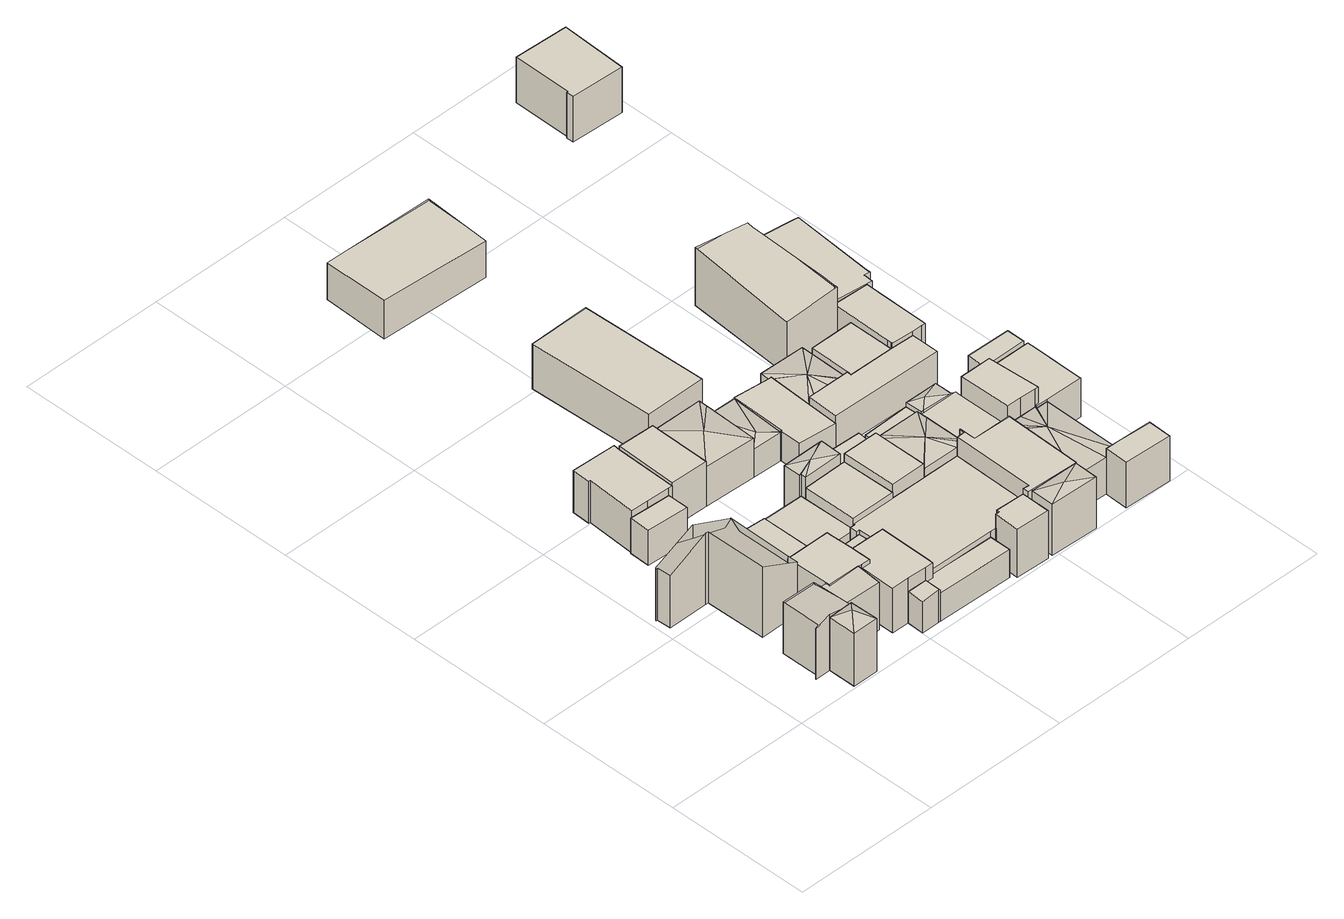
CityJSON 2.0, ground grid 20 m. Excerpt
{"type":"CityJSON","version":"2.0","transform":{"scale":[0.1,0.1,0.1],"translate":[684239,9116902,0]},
"CityObjects":{
"building1":{"type":"Building","attributes":{"Building Type":"Residential","Roof Shape":"hip","Roof Material":"Concrete Glazed Tile","Roof Material Code":"1","Roof Direction":"west","Building Height":7.75,"Roof Slope":25.9,"Footprint Area":13.47,"Solar PV Capacity Low":1.69,"Solar PV Capacity High":2.21,"Solar Annual Energy Low":2431,"Solar Annual Energy High":3204,"Suitable PV Area":10.07},"geometry":[{"type":"MultiSurface","lod":"2.2","boundaries":[[[0,1,2,3]],[[3,2,4,5]],[[2,1,6,4]],[[1,0,7,6]],[[0,3,5,7]],[[5,4,8]],[[4,6,8]],[[6,7,8]],[[7,5,8]]]}]},
"building2":{"type":"Building","attributes":{"Building Type":"Residential","Roof Shape":"gable","Roof Material":"Concrete Glazed Tile","Roof Material Code":"1","Roof Direction":"west","Building Height":7.28,"Roof Slope":25.2,"Footprint Area":27.77,"Solar PV Capacity Low":3.48,"Solar PV Capacity High":4.57,"Solar Annual Energy Low":5014,"Solar Annual Energy High":6608,"Suitable PV Area":20.76},"geometry":[{"type":"MultiSurface","lod":"2.2","boundaries":[[[9,10,11,12,0,3,13,14,15]],[[15,14,16,17]],[[14,13,18,16]],[[13,3,19,18]],[[3,0,20,19]],[[0,12,21,20]],[[12,11,22,21]],[[11,10,23,22]],[[10,9,24,23]],[[9,15,17,24]],[[17,16,18,19,20,21,22,23,24]]]}]},
"building3":{"type":"Building","attributes":{"Building Type":"Residential","Roof Shape":"gable","Roof Material":"Concrete Glazed Tile","Roof Material Code":"1","Roof Direction":"west","Building Height":7.53,"Roof Slope":31.6,"Footprint Area":69.3,"Solar PV Capacity Low":8.68,"Solar PV Capacity High":11.4,"Solar Annual Energy Low":12512,"Solar Annual Energy High":16490,"Suitable PV Area":51.81},"geometry":[{"type":"MultiSurface","lod":"2.2","boundaries":[[[25,26,27,28,29,30,31,32,33,34,35,36,37]],[[37,36,38,39]],[[36,35,40,38]],[[35,34,41,40]],[[34,42,41]],[[34,33,43,42]],[[33,32,44,43]],[[32,31,45,44]],[[31,30,46,45]],[[30,29,47,46]],[[29,28,48,47]],[[28,27,49,48]],[[27,26,50,49]],[[26,25,51,50]],[[25,37,39,51]],[[39,38,40,41,42,43,44,45,46,47,48,49,50,51]]]}]},
"building4":{"type":"Building","attributes":{"Building Type":"Residential","Roof Shape":"gable","Roof Material":"Concrete Glazed Tile","Roof Material Code":"1","Roof Direction":"west","Building Height":6.89,"Roof Slope":32.6,"Footprint Area":18.65,"Solar PV Capacity Low":2.34,"Solar PV Capacity High":3.07,"Solar Annual Energy Low":3368,"Solar Annual Energy High":4439,"Suitable PV Area":13.94},"geometry":[{"type":"MultiSurface","lod":"2.2","boundaries":[[[52,53,54,14,13,55]],[[55,13,56,57]],[[13,14,58,56]],[[14,54,59,58]],[[54,53,60,59]],[[53,52,61,60]],[[52,55,57,61]],[[57,56,58,59,60,61]]]}]},
"building5":{"type":"Building","attributes":{"Building Type":"Residential","Roof Shape":"shed","Roof Material":"Concrete Glazed Tile","Roof Material Code":"1","Roof Direction":"west","Building Height":7,"Roof Slope":10.7,"Footprint Area":39.81,"Solar PV Capacity Low":4.98,"Solar PV Capacity High":6.55,"Solar Annual Energy Low":7187,"Solar Annual Energy High":9472,"Suitable PV Area":29.76},"geometry":[{"type":"MultiSurface","lod":"2.2","boundaries":[[[54,53,52,62,63,64,65,66,25]],[[25,66,67,68]],[[66,65,69,67]],[[65,64,70,69]],[[64,63,71,70]],[[63,62,72,71]],[[62,52,73,72]],[[52,53,74,73]],[[53,54,75,74]],[[54,25,68,75]],[[68,67,69,70,71,72,73,74,75]]]}]},
"building6":{"type":"Building","attributes":{"Building Type":"Residential","Roof Shape":"shed","Roof Material":"Concrete Glazed Tile","Roof Material Code":"1","Roof Direction":"west","Building Height":5.03,"Roof Slope":12.8,"Footprint Area":15.96,"Solar PV Capacity Low":2,"Solar PV Capacity High":2.62,"Solar Annual Energy Low":2881,"Solar Annual Energy High":3797,"Suitable PV Area":11.93},"geometry":[{"type":"MultiSurface","lod":"2.2","boundaries":[[[76,77,78,79,80,81]],[[81,80,82,83]],[[80,79,84,82]],[[79,78,85,84]],[[78,77,86,85]],[[77,76,87,86]],[[76,81,83,87]],[[83,82,84,85,86,87]]]}]},
"building7":{"type":"Building","attributes":{"Building Type":"Residential","Roof Shape":"shed","Roof Material":"Concrete Glazed Tile","Roof Material Code":"1","Roof Direction":"west","Building Height":4.54,"Roof Slope":14.4,"Footprint Area":44.93,"Solar PV Capacity Low":5.63,"Solar PV Capacity High":7.39,"Solar Annual Energy Low":8112,"Solar Annual Energy High":10691,"Suitable PV Area":33.59},"geometry":[{"type":"MultiSurface","lod":"2.2","boundaries":[[[26,25,88,89]],[[89,88,90,91]],[[88,25,92,90]],[[25,26,93,92]],[[26,89,91,93]],[[91,90,92,93]]]}]},
"building8":{"type":"Building","attributes":{"Building Type":"Residential","Roof Shape":"flat","Roof Material":"Concrete Glazed Tile","Roof Material Code":"1","Roof Direction":"west","Building Height":6.15,"Roof Slope":7.5,"Footprint Area":56.06,"Solar PV Capacity Low":7.02,"Solar PV Capacity High":9.22,"Solar Annual Energy Low":10122,"Solar Annual Energy High":13340,"Suitable PV Area":41.91},"geometry":[{"type":"MultiSurface","lod":"2.2","boundaries":[[[94,95,78,77,96,76,97,98,99,100]],[[100,99,101,102]],[[99,98,103,101]],[[98,97,104,103]],[[97,76,105,104]],[[76,96,106,105]],[[96,77,107,106]],[[77,78,108,107]],[[78,95,109,108]],[[95,94,110,109]],[[94,100,102,110]],[[102,101,103,104,105,106,107,108,109,110]]]}]},
"building9":{"type":"Building","attributes":{"Building Type":"Residential","Roof Shape":"gable","Roof Material":"Concrete Glazed Tile","Roof Material Code":"1","Roof Direction":"west","Building Height":4.55,"Roof Slope":28.2,"Footprint Area":6.22,"Solar PV Capacity Low":0.78,"Solar PV Capacity High":1.02,"Solar Annual Energy Low":1123,"Solar Annual Energy High":1480,"Suitable PV Area":4.65},"geometry":[{"type":"MultiSurface","lod":"2.2","boundaries":[[[111,112,113,114,115]],[[115,114,116,117]],[[114,113,118,116]],[[113,112,119,118]],[[112,111,120,119]],[[111,115,117,120]],[[117,116,118,119,120]]]}]},
"building10":{"type":"Building","attributes":{"Building Type":"Residential","Roof Shape":"shed","Roof Material":"Clay Tile Shingle","Roof Material Code":"3","Roof Direction":"west","Building Height":6.42,"Roof Slope":10.6,"Footprint Area":45.84,"Solar PV Capacity Low":5.74,"Solar PV Capacity High":7.54,"Solar Annual Energy Low":8277,"Solar Annual Energy High":10908,"Suitable PV Area":34.27},"geometry":[{"type":"MultiSurface","lod":"2.2","boundaries":[[[121,64,63,62,122,112,111,123,124,125]],[[125,124,126,127]],[[124,123,128,126]],[[123,111,129,128]],[[111,112,130,129]],[[112,122,131,130]],[[122,62,132,131]],[[62,63,133,132]],[[63,64,134,133]],[[64,121,135,134]],[[121,125,127,135]],[[127,126,128,129,130,131,132,133,134,135]]]}]},
"building11":{"type":"Building","attributes":{"Building Type":"Residential","Roof Shape":"flat","Roof Material":"Concrete Glazed Tile","Roof Material Code":"1","Roof Direction":"west","Building Height":4.29,"Roof Slope":14.2,"Footprint Area":13.01,"Solar PV Capacity Low":1.63,"Solar PV Capacity High":2.14,"Solar Annual Energy Low":2349,"Solar Annual Energy High":3096,"Suitable PV Area":9.72},"geometry":[{"type":"MultiSurface","lod":"2.2","boundaries":[[[136,65,64,121,137]],[[137,121,138,139]],[[121,64,140,138]],[[64,65,141,140]],[[65,136,142,141]],[[136,137,139,142]],[[139,138,140,141,142]]]}]},
"building12":{"type":"Building","attributes":{"Building Type":"Residential","Roof Shape":"shed","Roof Material":"Concrete Glazed Tile","Roof Material Code":"1","Roof Direction":"west","Building Height":4.13,"Roof Slope":17.9,"Footprint Area":47.49,"Solar PV Capacity Low":5.95,"Solar PV Capacity High":7.81,"Solar Annual Energy Low":8575,"Solar Annual Energy High":11301,"Suitable PV Area":35.5},"geometry":[{"type":"MultiSurface","lod":"2.2","boundaries":[[[143,89,144,145,146,147,148,149]],[[149,148,150,151]],[[148,147,152,150]],[[147,146,153,152]],[[146,145,154,153]],[[145,144,155,154]],[[144,89,156,155]],[[89,143,157,156]],[[143,149,151,157]],[[151,150,152,153,154,155,156,157]]]}]},
"building13":{"type":"Building","attributes":{"Building Type":"Residential","Roof Shape":"gable","Roof Material":"Concrete Glazed Tile","Roof Material Code":"1","Roof Direction":"west","Building Height":6.47,"Roof Slope":29.6,"Footprint Area":42.72,"Solar PV Capacity Low":5.35,"Solar PV Capacity High":7.02,"Solar Annual Energy Low":7712,"Solar Annual Energy High":10164,"Suitable PV Area":31.93},"geometry":[{"type":"MultiSurface","lod":"2.2","boundaries":[[[98,97,158,159]],[[159,158,160,161]],[[158,97,162,160]],[[97,98,163,162]],[[98,159,161,163]],[[161,160,162,163]]]}]},
"building14":{"type":"Building","attributes":{"Building Type":"Residential","Roof Shape":"gable","Roof Material":"Concrete Glazed Tile","Roof Material Code":"1","Roof Direction":"west","Building Height":4.08,"Roof Slope":33.8,"Footprint Area":30.04,"Solar PV Capacity Low":3.76,"Solar PV Capacity High":4.94,"Solar Annual Energy Low":5423,"Solar Annual Energy High":7147,"Suitable PV Area":22.45},"geometry":[{"type":"MultiSurface","lod":"2.2","boundaries":[[[164,165,124,123,111,115]],[[115,111,166,167]],[[111,123,168,166]],[[123,124,169,168]],[[124,165,170,169]],[[165,164,171,170]],[[164,115,167,171]],[[167,166,168,169,170,171]]]}]},
"building15":{"type":"Building","attributes":{"Building Type":"Residential","Roof Shape":"flat","Roof Material":"Concrete Glazed Tile","Roof Material Code":"1","Roof Direction":"west","Building Height":5.66,"Roof Slope":8.6,"Footprint Area":44.75,"Solar PV Capacity Low":5.6,"Solar PV Capacity High":7.36,"Solar Annual Energy Low":8079,"Solar Annual Energy High":10647,"Suitable PV Area":33.45},"geometry":[{"type":"MultiSurface","lod":"2.2","boundaries":[[[172,148,147,173,174]],[[174,173,175,176]],[[173,147,177,175]],[[147,148,178,177]],[[148,172,179,178]],[[172,174,176,179]],[[176,175,177,178,179]]]}]},
"building16":{"type":"Building","attributes":{"Building Type":"Residential","Roof Shape":"hip","Roof Material":"Concrete Glazed Tile","Roof Material Code":"1","Roof Direction":"west","Building Height":5.74,"Roof Slope":20.1,"Footprint Area":61.36,"Solar PV Capacity Low":7.68,"Solar PV Capacity High":10.09,"Solar Annual Energy Low":11077,"Solar Annual Energy High":14599,"Suitable PV Area":45.86},"geometry":[{"type":"MultiSurface","lod":"2.2","boundaries":[[[180,181,159,158,182]],[[182,158,183,184]],[[158,159,185,183]],[[159,181,186,185]],[[181,180,187,186]],[[180,182,184,187]],[[184,183,188]],[[183,185,188]],[[185,186,188]],[[186,187,188]],[[187,184,188]]]}]},
"building17":{"type":"Building","attributes":{"Building Type":"Residential","Roof Shape":"hip","Roof Material":"Concrete Glazed Tile","Roof Material Code":"1","Roof Direction":"west","Building Height":7.19,"Roof Slope":27.6,"Footprint Area":17.4,"Solar PV Capacity Low":2.18,"Solar PV Capacity High":2.86,"Solar Annual Energy Low":3141,"Solar Annual Energy High":4139,"Suitable PV Area":13},"geometry":[{"type":"MultiSurface","lod":"2.2","boundaries":[[[189,190,143,149,148,172,191]],[[191,172,192,193]],[[172,148,194,192]],[[148,149,195,194]],[[149,143,196,195]],[[143,190,197,196]],[[190,189,198,197]],[[189,191,193,198]],[[193,192,199]],[[192,194,199]],[[194,195,199]],[[195,196,199]],[[196,197,199]],[[197,198,199]],[[198,193,199]]]}]},
"building18":{"type":"Building","attributes":{"Building Type":"Residential","Roof Shape":"flat","Roof Material":"Concrete Glazed Tile","Roof Material Code":"1","Roof Direction":"west","Building Height":4.91,"Roof Slope":7,"Footprint Area":182.1,"Solar PV Capacity Low":22.8,"Solar PV Capacity High":29.95,"Solar Annual Energy Low":32878,"Solar Annual Energy High":43330,"Suitable PV Area":136.12},"geometry":[{"type":"MultiSurface","lod":"2.2","boundaries":[[[145,136,137,121,125,124,165,200,201,202,203,204,205,206,207,173,147,146]],[[146,147,208,209]],[[147,173,210,208]],[[173,207,211,210]],[[207,206,212,211]],[[206,205,213,212]],[[205,204,214,213]],[[204,203,215,214]],[[203,202,216,215]],[[202,201,217,216]],[[201,200,218,217]],[[200,165,219,218]],[[165,124,220,219]],[[124,125,221,220]],[[125,121,222,221]],[[121,137,223,222]],[[137,136,224,223]],[[136,145,225,224]],[[145,146,209,225]],[[209,208,210,211,212,213,214,215,216,217,218,219,220,221,222,223,224,225]]]}]},
"building19":{"type":"Building","attributes":{"Building Type":"Residential","Roof Shape":"shed","Roof Material":"Concrete Glazed Tile","Roof Material Code":"1","Roof Direction":"west","Building Height":6.85,"Roof Slope":18.1,"Footprint Area":18.04,"Solar PV Capacity Low":2.26,"Solar PV Capacity High":2.97,"Solar Annual Energy Low":3256,"Solar Annual Energy High":4291,"Suitable PV Area":13.48},"geometry":[{"type":"MultiSurface","lod":"2.2","boundaries":[[[226,203,202,201,200,227,228]],[[228,227,229,230]],[[227,200,231,229]],[[200,201,232,231]],[[201,202,233,232]],[[202,203,234,233]],[[203,226,235,234]],[[226,228,230,235]],[[230,229,231,232,233,234,235]]]}]},
"building20":{"type":"Building","attributes":{"Building Type":"Residential","Roof Shape":"flat","Roof Material":"Concrete Glazed Tile","Roof Material Code":"1","Roof Direction":"west","Building Height":6.93,"Roof Slope":12.4,"Footprint Area":35.18,"Solar PV Capacity Low":4.41,"Solar PV Capacity High":5.79,"Solar Annual Energy Low":6352,"Solar Annual Energy High":8372,"Suitable PV Area":26.3},"geometry":[{"type":"MultiSurface","lod":"2.2","boundaries":[[[174,173,207,236]],[[236,207,237,238]],[[207,173,239,237]],[[173,174,240,239]],[[174,236,238,240]],[[238,237,239,240]]]}]},
"building21":{"type":"Building","attributes":{"Building Type":"Residential","Roof Shape":"hip","Roof Material":"Concrete Glazed Tile","Roof Material Code":"1","Roof Direction":"west","Building Height":4.09,"Roof Slope":24.8,"Footprint Area":32.37,"Solar PV Capacity Low":4.05,"Solar PV Capacity High":5.32,"Solar Annual Energy Low":5845,"Solar Annual Energy High":7703,"Suitable PV Area":24.2},"geometry":[{"type":"MultiSurface","lod":"2.2","boundaries":[[[182,241,242,243,244,180]],[[180,244,245,246]],[[244,243,247,245]],[[243,242,248,247]],[[242,241,249,248]],[[241,182,250,249]],[[182,180,246,250]],[[246,245,251]],[[245,247,251]],[[247,248,251]],[[248,249,251]],[[249,250,251]],[[250,246,251]]]}]},
"building22":{"type":"Building","attributes":{"Building Type":"Residential","Roof Shape":"shed","Roof Material":"Concrete Glazed Tile","Roof Material Code":"1","Roof Direction":"west","Building Height":6.23,"Roof Slope":18.6,"Footprint Area":149.66,"Solar PV Capacity Low":18.74,"Solar PV Capacity High":24.61,"Solar Annual Energy Low":27020,"Solar Annual Energy High":35611,"Suitable PV Area":111.87},"geometry":[{"type":"MultiSurface","lod":"2.2","boundaries":[[[252,253,254,255]],[[255,254,256,257]],[[254,253,258,256]],[[253,252,259,258]],[[252,255,257,259]],[[257,256,258,259]]]}]},
"building23":{"type":"Building","attributes":{"Building Type":"Residential","Roof Shape":"shed","Roof Material":"Concrete Glazed Tile","Roof Material Code":"1","Roof Direction":"west","Building Height":4.19,"Roof Slope":14.9,"Footprint Area":22.64,"Solar PV Capacity Low":2.83,"Solar PV Capacity High":3.72,"Solar Annual Energy Low":4087,"Solar Annual Energy High":5386,"Suitable PV Area":16.92},"geometry":[{"type":"MultiSurface","lod":"2.2","boundaries":[[[260,189,191,172,174,236,261,262,263]],[[263,262,264,265]],[[262,261,266,264]],[[261,236,267,266]],[[236,174,268,267]],[[174,172,269,268]],[[172,191,270,269]],[[191,189,271,270]],[[189,260,272,271]],[[260,263,265,272]],[[265,264,266,267,268,269,270,271,272]]]}]},
"building24":{"type":"Building","attributes":{"Building Type":"Residential","Roof Shape":"shed","Roof Material":"Concrete Glazed Tile","Roof Material Code":"1","Roof Direction":"west","Building Height":4.1,"Roof Slope":19.5,"Footprint Area":56.64,"Solar PV Capacity Low":7.09,"Solar PV Capacity High":9.31,"Solar Annual Energy Low":10226,"Solar Annual Energy High":13477,"Suitable PV Area":42.34},"geometry":[{"type":"MultiSurface","lod":"2.2","boundaries":[[[273,244,242,243,274,275,276,277]],[[277,276,278,279]],[[276,275,280,278]],[[275,274,281,280]],[[274,243,282,281]],[[243,242,283,282]],[[242,244,284,283]],[[244,273,285,284]],[[273,277,279,285]],[[279,278,280,281,282,283,284,285]]]}]},
"building25":{"type":"Building","attributes":{"Building Type":"Residential","Roof Shape":"hip","Roof Material":"Concrete Glazed Tile","Roof Material Code":"1","Roof Direction":"west","Building Height":7.41,"Roof Slope":26.6,"Footprint Area":21.61,"Solar PV Capacity Low":2.71,"Solar PV Capacity High":3.55,"Solar Annual Energy Low":3901,"Solar Annual Energy High":5141,"Suitable PV Area":16.15},"geometry":[{"type":"MultiSurface","lod":"2.2","boundaries":[[[286,287,288,289]],[[289,288,290,291]],[[288,287,292,290]],[[287,286,293,292]],[[286,289,291,293]],[[291,290,294]],[[290,292,294]],[[292,293,294]],[[293,291,294]]]}]},
"building26":{"type":"Building","attributes":{"Building Type":"Residential","Roof Shape":"hip","Roof Material":"Concrete Glazed Tile","Roof Material Code":"1","Roof Direction":"west","Building Height":6.12,"Roof Slope":27,"Footprint Area":47.16,"Solar PV Capacity Low":5.91,"Solar PV Capacity High":7.76,"Solar Annual Energy Low":8515,"Solar Annual Energy High":11222,"Suitable PV Area":35.26},"geometry":[{"type":"MultiSurface","lod":"2.2","boundaries":[[[207,206,205,295,296,297,298,261,236]],[[236,261,299,300]],[[261,298,301,299]],[[298,297,302,301]],[[297,296,303,302]],[[296,295,304,303]],[[295,205,305,304]],[[205,206,306,305]],[[206,207,307,306]],[[207,236,300,307]],[[300,299,308]],[[299,301,308]],[[301,302,308]],[[302,303,308]],[[303,304,308]],[[304,305,308]],[[305,306,308]],[[306,307,308]],[[307,300,308]]]}]},
"building27":{"type":"Building","attributes":{"Building Type":"Residential","Roof Shape":"shed","Roof Material":"Concrete Glazed Tile","Roof Material Code":"1","Roof Direction":"west","Building Height":7.38,"Roof Slope":16.3,"Footprint Area":73.8,"Solar PV Capacity Low":9.24,"Solar PV Capacity High":12.14,"Solar Annual Energy Low":13324,"Solar Annual Energy High":17560,"Suitable PV Area":55.16},"geometry":[{"type":"MultiSurface","lod":"2.2","boundaries":[[[296,295,205,204,203,226,287,286,309,310,311,312,313]],[[313,312,314,315]],[[312,311,316,314]],[[311,310,317,316]],[[310,309,318,317]],[[309,286,293,318]],[[286,287,319,293]],[[287,226,320,319]],[[226,203,321,320]],[[203,204,322,321]],[[204,205,323,322]],[[205,295,324,323]],[[295,296,325,324]],[[296,313,315,325]],[[315,314,316,317,318,293,319,320,321,322,323,324,325]]]}]},
"building28":{"type":"Building","attributes":{"Building Type":"Residential","Roof Shape":"gable","Roof Material":"Asbestos Sheet","Roof Material Code":"4","Roof Direction":"west","Building Height":5.33,"Roof Slope":29.3,"Footprint Area":139.1,"Solar PV Capacity Low":17.42,"Solar PV Capacity High":22.88,"Solar Annual Energy Low":25114,"Solar Annual Energy High":33099,"Suitable PV Area":103.98},"geometry":[{"type":"MultiSurface","lod":"2.2","boundaries":[[[326,327,328,329]],[[329,328,330,331]],[[328,327,332,330]],[[327,326,333,332]],[[326,329,331,333]],[[331,330,332,333]]]}]},
"building29":{"type":"Building","attributes":{"Building Type":"Residential","Roof Shape":"flat","Roof Material":"Concrete Glazed Tile","Roof Material Code":"1","Roof Direction":"west","Building Height":4.56,"Roof Slope":13.8,"Footprint Area":16.66,"Solar PV Capacity Low":2.09,"Solar PV Capacity High":2.74,"Solar Annual Energy Low":3008,"Solar Annual Energy High":3965,"Suitable PV Area":12.45},"geometry":[{"type":"MultiSurface","lod":"2.2","boundaries":[[[262,261,298,334,335]],[[335,334,336,337]],[[334,298,338,336]],[[298,261,339,338]],[[261,262,340,339]],[[262,335,337,340]],[[337,336,338,339,340]]]}]},
"building30":{"type":"Building","attributes":{"Building Type":"Residential","Roof Shape":"hip","Roof Material":"Concrete Glazed Tile","Roof Material Code":"1","Roof Direction":"west","Building Height":4.05,"Roof Slope":29.5,"Footprint Area":45.75,"Solar PV Capacity Low":5.73,"Solar PV Capacity High":7.52,"Solar Annual Energy Low":8260,"Solar Annual Energy High":10885,"Suitable PV Area":34.2},"geometry":[{"type":"MultiSurface","lod":"2.2","boundaries":[[[273,277,276,341,342,343,344,345,346,347]],[[347,346,348,349]],[[346,345,350,348]],[[345,344,351,350]],[[344,343,352,351]],[[343,342,353,352]],[[342,341,354,353]],[[341,276,355,354]],[[276,277,356,355]],[[277,273,357,356]],[[273,347,349,357]],[[349,348,358]],[[348,350,358]],[[350,351,358]],[[351,352,358]],[[352,353,358]],[[353,354,358]],[[354,355,358]],[[355,356,358]],[[356,357,358]],[[357,349,358]]]}]},
"building31":{"type":"Building","attributes":{"Building Type":"Residential","Roof Shape":"gable","Roof Material":"Concrete Glazed Tile","Roof Material Code":"1","Roof Direction":"west","Building Height":5.12,"Roof Slope":29.4,"Footprint Area":52.97,"Solar PV Capacity Low":6.63,"Solar PV Capacity High":8.71,"Solar Annual Energy Low":9563,"Solar Annual Energy High":12603,"Suitable PV Area":39.59},"geometry":[{"type":"MultiSurface","lod":"2.2","boundaries":[[[359,334,298,297,313,312,311,360,361,362,363]],[[363,362,364,365]],[[362,361,366,364]],[[361,360,367,366]],[[360,311,368,367]],[[311,312,369,368]],[[312,313,370,369]],[[313,297,371,370]],[[297,298,372,371]],[[298,334,373,372]],[[334,359,374,373]],[[359,363,365,374]],[[365,364,366,367,368,369,370,371,372,373,374]]]}]},
"building32":{"type":"Building","attributes":{"Building Type":"Residential","Roof Shape":"hip","Roof Material":"Concrete Glazed Tile","Roof Material Code":"1","Roof Direction":"west","Building Height":5.23,"Roof Slope":26.6,"Footprint Area":11.61,"Solar PV Capacity Low":1.45,"Solar PV Capacity High":1.91,"Solar Annual Energy Low":2096,"Solar Annual Energy High":2762,"Suitable PV Area":8.68},"geometry":[{"type":"MultiSurface","lod":"2.2","boundaries":[[[335,334,359,375]],[[375,359,376,377]],[[359,334,378,376]],[[334,335,379,378]],[[335,375,377,379]],[[377,376,380]],[[376,378,380]],[[378,379,380]],[[379,377,380]]]}]},
"building33":{"type":"Building","attributes":{"Building Type":"Residential","Roof Shape":"shed","Roof Material":"Concrete Glazed Tile","Roof Material Code":"1","Roof Direction":"west","Building Height":5.08,"Roof Slope":16.7,"Footprint Area":62.11,"Solar PV Capacity Low":7.78,"Solar PV Capacity High":10.21,"Solar Annual Energy Low":11213,"Solar Annual Energy High":14778,"Suitable PV Area":46.43},"geometry":[{"type":"MultiSurface","lod":"2.2","boundaries":[[[381,382,383,384,343,342,341,276,275,385]],[[385,275,386,387]],[[275,276,388,386]],[[276,341,389,388]],[[341,342,390,389]],[[342,343,391,390]],[[343,384,392,391]],[[384,383,393,392]],[[383,382,394,393]],[[382,381,395,394]],[[381,385,387,395]],[[387,386,388,389,390,391,392,393,394,395]]]}]},
"building34":{"type":"Building","attributes":{"Building Type":"Residential","Roof Shape":"hip","Roof Material":"Concrete Glazed Tile","Roof Material Code":"1","Roof Direction":"west","Building Height":5.29,"Roof Slope":21.3,"Footprint Area":73.32,"Solar PV Capacity Low":9.18,"Solar PV Capacity High":12.06,"Solar Annual Energy Low":13237,"Solar Annual Energy High":17446,"Suitable PV Area":54.81},"geometry":[{"type":"MultiSurface","lod":"2.2","boundaries":[[[396,397,398,399,400,361,360,311,310,401]],[[401,310,402,403]],[[310,311,404,402]],[[311,360,405,404]],[[360,361,406,405]],[[361,400,407,406]],[[400,399,408,407]],[[399,398,409,408]],[[398,397,410,409]],[[397,396,411,410]],[[396,401,403,411]],[[403,402,412]],[[402,404,412]],[[404,405,412]],[[405,406,412]],[[406,407,412]],[[407,408,412]],[[408,409,412]],[[409,410,412]],[[410,411,412]],[[411,403,412]]]}]},
"building35":{"type":"Building","attributes":{"Building Type":"Residential","Roof Shape":"shed","Roof Material":"Concrete Glazed Tile","Roof Material Code":"1","Roof Direction":"west","Building Height":6.49,"Roof Slope":12.8,"Footprint Area":21.22,"Solar PV Capacity Low":2.66,"Solar PV Capacity High":3.49,"Solar Annual Energy Low":3830,"Solar Annual Energy High":5048,"Suitable PV Area":15.86},"geometry":[{"type":"MultiSurface","lod":"2.2","boundaries":[[[413,414,415,396,401]],[[401,396,416,417]],[[396,415,418,416]],[[415,414,419,418]],[[414,413,420,419]],[[413,401,417,420]],[[417,416,418,419,420]]]}]},
"building36":{"type":"Building","attributes":{"Building Type":"Residential","Roof Shape":"shed","Roof Material":"Concrete Glazed Tile","Roof Material Code":"1","Roof Direction":"west","Building Height":7.87,"Roof Slope":18.1,"Footprint Area":32.7,"Solar PV Capacity Low":4.09,"Solar PV Capacity High":5.38,"Solar Annual Energy Low":5903,"Solar Annual Energy High":7780,"Suitable PV Area":24.44},"geometry":[{"type":"MultiSurface","lod":"2.2","boundaries":[[[399,421,422,362,361,400]],[[400,361,423,424]],[[361,362,425,423]],[[362,422,426,425]],[[422,421,427,426]],[[421,399,428,427]],[[399,400,424,428]],[[424,423,425,426,427,428]]]}]},
"building37":{"type":"Building","attributes":{"Building Type":"Residential","Roof Shape":"flat","Roof Material":"Concrete Glazed Tile","Roof Material Code":"1","Roof Direction":"west","Building Height":4.91,"Roof Slope":14.2,"Footprint Area":39.12,"Solar PV Capacity Low":4.9,"Solar PV Capacity High":6.43,"Solar Annual Energy Low":7062,"Solar Annual Energy High":9307,"Suitable PV Area":29.24},"geometry":[{"type":"MultiSurface","lod":"2.2","boundaries":[[[345,344,343,384,383,382,429,430,431]],[[431,430,432,433]],[[430,429,434,432]],[[429,382,435,434]],[[382,383,436,435]],[[383,384,437,436]],[[384,343,438,437]],[[343,344,439,438]],[[344,345,440,439]],[[345,431,433,440]],[[433,432,434,435,436,437,438,439,440]]]}]},
"building38":{"type":"Building","attributes":{"Building Type":"Residential","Roof Shape":"gable","Roof Material":"Concrete Glazed Tile","Roof Material Code":"1","Roof Direction":"west","Building Height":7.68,"Roof Slope":34.9,"Footprint Area":114.65,"Solar PV Capacity Low":14.35,"Solar PV Capacity High":18.85,"Solar Annual Energy Low":20699,"Solar Annual Energy High":27280,"Suitable PV Area":85.7},"geometry":[{"type":"MultiSurface","lod":"2.2","boundaries":[[[441,442,443,444,445,446,447,448]],[[448,447,449,450]],[[447,446,451,449]],[[446,445,452,451]],[[445,444,453,452]],[[444,443,454,453]],[[443,442,455,454]],[[442,441,456,455]],[[441,448,450,456]],[[450,449,451,452,453,454,455,456]]]}]},
"building39":{"type":"Building","attributes":{"Building Type":"Residential","Roof Shape":"flat","Roof Material":"Concrete Glazed Tile","Roof Material Code":"1","Roof Direction":"west","Building Height":5.58,"Roof Slope":9.7,"Footprint Area":53.68,"Solar PV Capacity Low":6.72,"Solar PV Capacity High":8.83,"Solar Annual Energy Low":9691,"Solar Annual Energy High":12772,"Suitable PV Area":40.12},"geometry":[{"type":"MultiSurface","lod":"2.2","boundaries":[[[397,457,458,459,460,461,462,463,422,421,399,398]],[[398,399,464,465]],[[399,421,466,464]],[[421,422,467,466]],[[422,463,468,467]],[[463,462,469,468]],[[462,461,470,469]],[[461,460,471,470]],[[460,459,472,471]],[[459,458,473,472]],[[458,457,474,473]],[[457,397,475,474]],[[397,398,465,475]],[[465,464,466,467,468,469,470,471,472,473,474,475]]]}]},
"building40":{"type":"Building","attributes":{"Building Type":"Residential","Roof Shape":"shed","Roof Material":"Concrete Glazed Tile","Roof Material Code":"1","Roof Direction":"west","Building Height":5.67,"Roof Slope":11.7,"Footprint Area":45.24,"Solar PV Capacity Low":5.66,"Solar PV Capacity High":7.44,"Solar Annual Energy Low":8168,"Solar Annual Energy High":10765,"Suitable PV Area":33.82},"geometry":[{"type":"MultiSurface","lod":"2.2","boundaries":[[[441,430,429,382,381,476,477,478,479,443,442]],[[442,443,480,481]],[[443,479,482,480]],[[479,478,483,482]],[[478,477,484,483]],[[477,476,485,484]],[[476,381,486,485]],[[381,382,487,486]],[[382,429,488,487]],[[429,430,489,488]],[[430,441,490,489]],[[441,442,481,490]],[[481,480,482,483,484,485,486,487,488,489,490]]]}]},
"building41":{"type":"Building","attributes":{"Building Type":"Residential","Roof Shape":"flat","Roof Material":"Concrete Glazed Tile","Roof Material Code":"1","Roof Direction":"west","Building Height":6.19,"Roof Slope":13.7,"Footprint Area":15.35,"Solar PV Capacity Low":1.92,"Solar PV Capacity High":2.52,"Solar Annual Energy Low":2771,"Solar Annual Energy High":3652,"Suitable PV Area":11.47},"geometry":[{"type":"MultiSurface","lod":"2.2","boundaries":[[[491,463,462,461,492]],[[492,461,493,494]],[[461,462,495,493]],[[462,463,496,495]],[[463,491,497,496]],[[491,492,494,497]],[[494,493,495,496,497]]]}]},
"building42":{"type":"Building","attributes":{"Building Type":"Residential","Roof Shape":"shed","Roof Material":"Clay Tile Shingle","Roof Material Code":"3","Roof Direction":"west","Building Height":5.53,"Roof Slope":10.4,"Footprint Area":86.42,"Solar PV Capacity Low":10.82,"Solar PV Capacity High":14.21,"Solar Annual Energy Low":15602,"Solar Annual Energy High":20562,"Suitable PV Area":64.6},"geometry":[{"type":"MultiSurface","lod":"2.2","boundaries":[[[498,499,500,445,444,501,502,503,504]],[[504,503,505,506]],[[503,502,507,505]],[[502,501,508,507]],[[501,444,509,508]],[[444,445,510,509]],[[445,500,511,510]],[[500,499,512,511]],[[499,498,513,512]],[[498,504,506,513]],[[506,505,507,508,509,510,511,512,513]]]}]},
"building43":{"type":"Building","attributes":{"Building Type":"Residential","Roof Shape":"flat","Roof Material":"Concrete Glazed Tile","Roof Material Code":"1","Roof Direction":"west","Building Height":6.56,"Roof Slope":7.2,"Footprint Area":66.34,"Solar PV Capacity Low":8.31,"Solar PV Capacity High":10.91,"Solar Annual Energy Low":11977,"Solar Annual Energy High":15784,"Suitable PV Area":49.59},"geometry":[{"type":"MultiSurface","lod":"2.2","boundaries":[[[514,515,516,517,518,519]],[[519,518,520,521]],[[518,517,522,520]],[[517,516,523,522]],[[516,515,524,523]],[[515,514,525,524]],[[514,519,521,525]],[[521,520,522,523,524,525]]]}]}
},
"vertices":[
[85,41,0],[85,3,0],[120,3,0],[119,42,0],[120,3,77],[119,42,77],[85,3,77],[85,41,77],[108,29,81],
[69,97,0],[69,42,0],[64,42,0],[64,41,0],[119,51,0],[118,90,0],[117,98,0],[118,90,73],[117,98,73],[119,51,73],[119,42,73],[85,41,81],[64,41,73],[64,42,73],[69,42,75],[69,97,75],
[127,148,0],[127,236,0],[126,236,0],[67,235,0],[10,236,0],[11,236,0],[9,234,0],[11,234,0],[12,215,0],[67,215,0],[71,215,0],[72,132,0],[127,133,0],[72,132,102],[127,133,75],[71,215,103],[67,215,104],[67,215,103],[12,215,76],[11,234,76],[9,234,75],[11,236,76],[10,236,75],[67,235,103],[126,236,76],[127,236,76],[127,148,75],
[172,84,0],[128,84,0],[128,90,0],[171,50,0],[119,51,69],[171,50,69],[118,90,69],[128,90,69],[128,84,72],[172,84,72],
[178,84,0],[190,84,0],[190,115,0],[189,143,0],[189,149,0],[189,149,70],[127,148,71],[189,143,70],[190,115,70],[190,84,70],[178,84,70],[172,84,70],[128,84,71],[128,90,71],
[127,332,0],[95,333,0],[71,334,0],[70,334,0],[69,306,0],[127,304,0],[69,306,51],[127,304,50],[70,334,51],[71,334,51],[95,333,51],[127,332,50],
[178,148,0],[178,235,0],[178,148,45],[178,235,45],[127,148,47],[127,236,47],
[73,402,0],[75,402,0],[128,332,0],[132,332,0],[134,416,0],[135,425,0],[74,427,0],[135,425,61],[74,427,61],[134,416,61],[132,332,61],[127,332,61],[128,332,61],[95,333,61],[71,334,61],[75,402,61],[73,402,61],
[229,36,0],[202,36,0],[201,13,0],[226,13,0],[228,13,0],[226,13,47],[228,13,46],[201,13,45],[202,36,46],[229,36,45],
[235,115,0],[178,36,0],[240,36,0],[240,41,0],[241,115,0],[240,41,64],[241,115,64],[240,36,64],[229,36,64],[202,36,65],[178,36,65],[178,84,65],[190,84,65],[190,115,65],[235,115,64],
[230,144,0],[234,144,0],[235,115,43],[234,144,43],[190,115,43],[189,143,43],[230,144,43],
[234,236,0],[179,153,0],[230,154,0],[237,154,0],[237,156,0],[236,229,0],[236,236,0],[236,229,41],[236,236,41],[237,156,41],[237,154,41],[230,154,42],[179,153,43],[178,235,43],[234,236,41],
[184,331,0],[185,415,0],[184,331,65],[185,415,65],[132,332,65],[134,416,66],
[334,11,0],[334,40,0],[229,36,44],[228,13,42],[240,36,44],[240,41,41],[334,40,41],[334,11,41],
[291,230,0],[298,156,0],[297,230,0],[298,156,57],[297,230,57],[237,156,57],[236,229,57],[291,230,57],
[257,404,0],[257,415,0],[255,328,0],[184,331,57],[255,328,57],[185,415,57],[257,415,57],[257,404,57],[220,371,63],
[289,260,0],[234,260,0],[292,260,0],[291,230,72],[292,260,72],[236,229,72],[236,236,72],[234,236,72],[234,260,72],[289,260,72],[259,244,75],
[342,40,0],[347,40,0],[347,44,0],[388,44,0],[396,43,0],[398,156,0],[348,156,0],[346,156,0],[237,156,49],[237,154,49],[298,156,49],[346,156,49],[348,156,49],[398,156,49],[396,43,49],[388,44,49],[347,44,49],[347,40,49],[342,40,49],[334,40,49],[240,41,49],[241,115,49],[235,115,49],[234,144,49],[230,144,49],[230,154,49],
[388,36,0],[340,5,0],[387,4,0],[340,5,70],[387,4,69],[342,40,70],[347,40,70],[347,44,70],[388,44,68],[388,36,68],
[346,230,0],[346,156,69],[346,230,69],[298,156,69],[297,230,69],
[298,327,0],[297,327,0],[296,327,0],[300,403,0],[300,403,41],[257,404,41],[296,327,41],[297,327,41],[298,327,41],[255,328,41],[274,344,45],
[195,431,0],[281,434,0],[275,608,0],[189,605,0],[275,608,63],[189,605,65],[281,434,62],[195,431,65],
[289,266,0],[354,230,0],[354,254,0],[355,265,0],[354,254,42],[355,265,42],[354,230,42],[346,230,42],[297,230,43],[291,230,43],[292,260,43],[289,260,43],[289,266,43],
[350,400,0],[295,298,0],[349,295,0],[351,338,0],[354,400,0],[351,338,41],[354,400,41],[349,295,41],[295,298,43],[296,327,43],[297,327,43],[300,403,43],[350,400,41],
[461,35,0],[394,36,0],[393,4,0],[460,2,0],[393,4,74],[460,2,74],[394,36,74],[461,35,74],[427,19,77],
[410,157,0],[410,164,0],[410,216,0],[410,230,0],[354,230,61],[346,230,61],[410,230,61],[410,216,61],[410,164,61],[410,157,61],[398,156,61],[348,156,61],[346,156,61],[381,188,67],
[462,35,0],[462,36,0],[465,142,0],[411,142,0],[411,164,0],[411,142,75],[411,164,75],[465,142,74],[462,36,74],[462,35,74],[394,36,76],[388,36,76],[388,44,76],[396,43,76],[398,156,76],[410,157,75],[410,164,75],
[133,779,0],[285,773,0],[288,864,0],[136,870,0],[288,864,56],[136,870,53],[285,773,53],[133,779,56],
[420,230,0],[419,256,0],[420,230,46],[419,256,46],[410,230,46],[354,230,46],[354,254,46],
[362,338,0],[391,338,0],[410,338,0],[413,338,0],[414,396,0],[414,412,0],[351,413,0],[414,412,40],[351,413,40],[414,396,40],[413,338,40],[410,338,40],[391,338,40],[362,338,40],[351,338,40],[354,400,40],[350,400,40],[381,371,46],
[465,230,0],[471,143,0],[471,150,0],[470,221,0],[470,230,0],[470,221,52],[470,230,52],[471,150,51],[471,143,51],[465,142,54],[411,142,52],[411,164,52],[410,216,51],[410,230,51],[420,230,56],[465,230,54],
[465,256,0],[465,230,52],[465,256,52],[420,230,52],[419,256,52],[438,246,55],
[505,331,0],[474,332,0],[410,332,0],[410,337,0],[505,293,0],[349,295,52],[505,293,51],[351,338,52],[362,338,52],[391,338,52],[410,338,52],[410,337,52],[410,332,52],[474,332,51],[505,331,51],
[528,35,0],[529,147,0],[513,147,0],[513,150,0],[490,150,0],[508,35,0],[462,36,53],[508,35,53],[465,142,53],[471,143,53],[471,150,53],[490,150,53],[513,150,53],[513,147,53],[529,147,53],[528,35,53],[495,113,58],
[507,3,0],[573,1,0],[574,33,0],[528,35,65],[508,35,66],[574,33,65],[573,1,65],[507,3,66],
[518,150,0],[514,222,0],[471,150,80],[490,150,80],[470,221,80],[514,222,79],[518,150,79],[513,150,79],
[474,334,0],[474,339,0],[474,396,0],[474,339,49],[474,396,49],[474,334,49],[474,332,49],[410,332,49],[410,337,49],[410,338,49],[413,338,49],[414,396,49],
[476,419,0],[476,423,0],[477,423,0],[479,448,0],[488,563,0],[489,571,0],[414,577,0],[402,424,0],[414,577,84],[402,424,77],[489,571,77],[488,563,77],[479,448,83],[477,423,84],[476,423,85],[476,419,85],
[580,146,0],[580,149,0],[581,217,0],[581,229,0],[575,229,0],[515,229,0],[514,227,0],[513,150,56],[513,147,56],[518,150,56],[514,222,56],[514,227,56],[515,229,56],[575,229,56],[581,229,56],[581,217,56],[580,149,56],[580,146,56],[529,147,56],
[519,331,0],[524,331,0],[524,333,0],[525,422,0],[477,423,58],[476,423,58],[525,422,57],[524,333,57],[524,331,57],[519,331,57],[505,331,57],[474,332,58],[474,334,58],[474,339,58],[476,419,58],
[515,255,0],[575,254,0],[575,229,62],[575,254,62],[515,229,62],[514,227,62],[515,255,62],
[543,441,0],[553,556,0],[547,557,0],[479,428,0],[534,423,0],[535,436,0],[543,435,0],[535,436,56],[543,435,56],[534,423,56],[479,428,57],[479,448,57],[488,563,57],[547,557,55],[553,556,55],[543,441,56],
[516,956,0],[515,875,0],[513,875,0],[513,865,0],[586,862,0],[590,953,0],[586,862,66],[590,953,66],[513,865,66],[513,875,66],[515,875,66],[516,956,66]
]}
